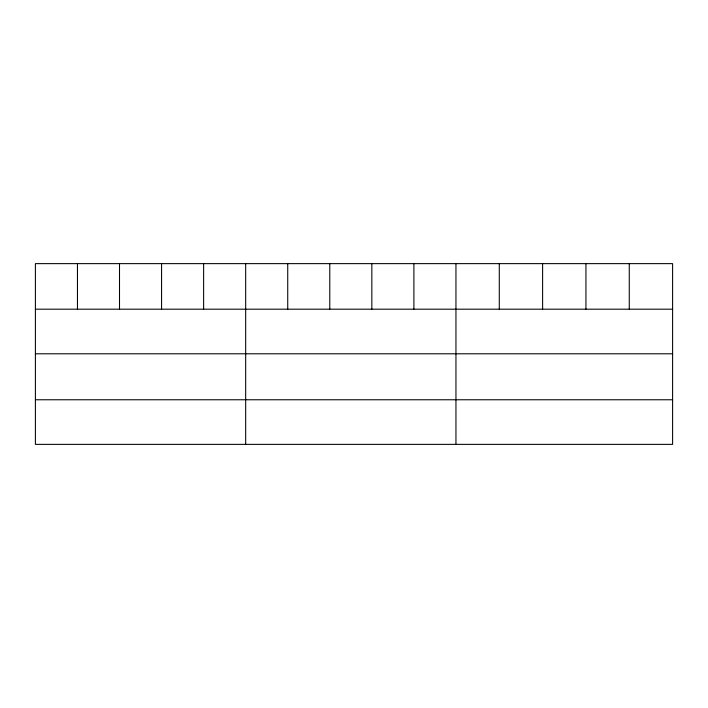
<?xml version="1.0" encoding="UTF-8"?>
<svg xmlns="http://www.w3.org/2000/svg" width="708" height="708" viewBox="0 0 708 708"><rect width="100%" height="100%" fill="white"/><g stroke="black" fill="none" stroke-linecap="round" stroke-linejoin="round"><path stroke-width="1.06" d="M672.6 353.796L672.6 263.633L35.4 263.633L35.4 444.367L672.6 444.367L672.6 353.796L35.4 353.796M35.4 309.192L672.6 309.192M35.4 399.763L672.6 399.763M629.27 263.633L629.27 309.192M585.941 263.633L585.941 309.192M542.611 263.633L542.611 309.192M499.282 263.633L499.282 309.192M455.952 263.633L455.952 444.367M413.897 263.633L413.897 309.192M371.842 263.633L371.842 309.192M329.786 263.633L329.786 309.192M287.731 263.633L287.731 309.192M245.676 263.633L245.676 444.367M203.621 263.633L203.621 309.192M161.566 263.633L161.566 309.192M119.51 263.633L119.51 309.192M77.455 263.633L77.455 309.192"/></g></svg>
